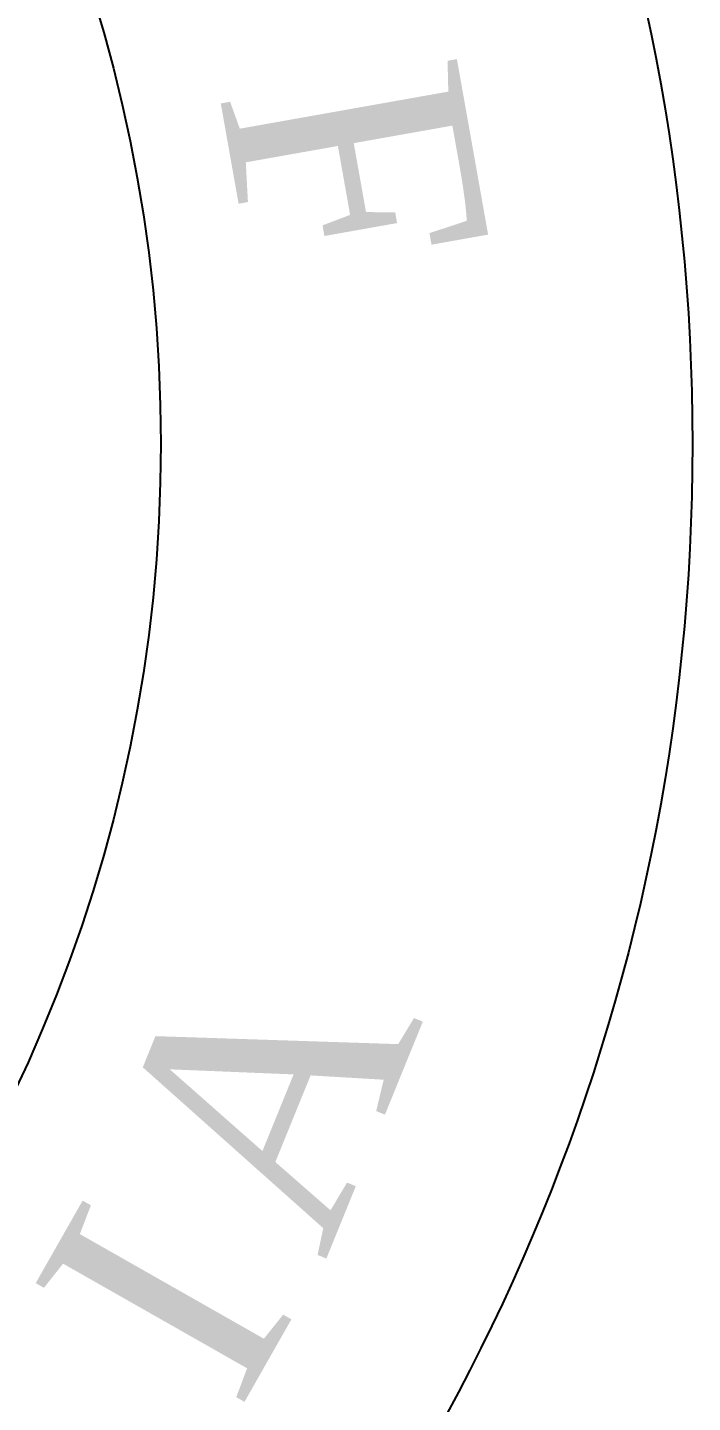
# Model space of a CAD drawing. Header units: millimetres. Extents: x 96 to 276, y 121 to 258.
# Drawn here: x 133.41 to 137.45, y 222.27 to 230.63 of the extents above; entities that cross this region are included whole.
import ezdxf

# ---------------------------------------------------------------- set-up
doc = ezdxf.new("R2010")
doc.units = ezdxf.units.MM
doc.layers.add('L18', color=4, linetype='Continuous')
doc.styles.add('Style 34', font='TIMES.TTF', dxfattribs={"width": 0.999999, "height": 1.659959})
doc.styles.add('Style 35', font='TIMES.TTF', dxfattribs={"width": 0.999999, "height": 1.659959})
doc.styles.add('Style 52', font='TIMES.TTF', dxfattribs={"width": 0.999999, "height": 1.660379})

msp = doc.modelspace()

# ---------------------------------------------------------------- linework, layer by layer
at = {"layer": 'L18'}
for radius in [12.3715, 9.139]:
    msp.add_circle((125.0833, 228.098), radius, dxfattribs=at)

# ---------------------------------------------------------------- texts
at = {"layer": 'L18', "width": 0.999999}
for s, height, rotation, style, p in [('F', 1.4607, 280.08016, 'Style 52', (134.5734, 230.2441)), ('A', 1.4603, 67.84582, 'Style 35', (135.2208, 223.1246)), ('I', 1.4603, 60.37691, 'Style 34', (134.6918, 222.2038))]:
    msp.add_text(s, height=height, rotation=rotation, dxfattribs=dict(at, style=style)).set_placement(p)

doc.saveas('drawing.dxf')
